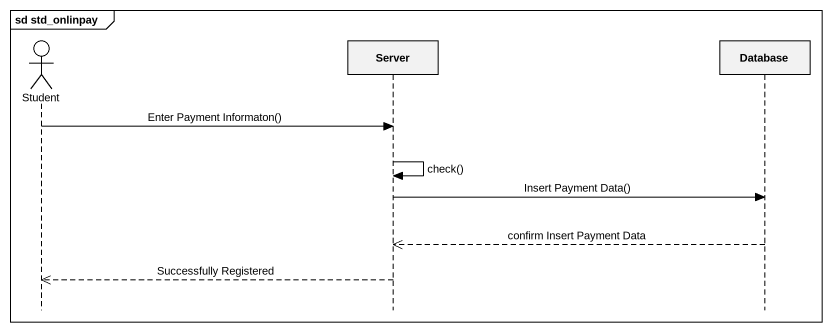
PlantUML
@startuml
mainframe sd std_onlinpay
hide footbox
actor Student
participant Server
participant "Database" as Database_

Student -> Server : Enter Payment Informaton()
Server -> Server : check()
Server -> Database_ : Insert Payment Data()
Database_ -->> Server : confirm Insert Payment Data
Server -->> Student : Successfully Registered
@enduml
